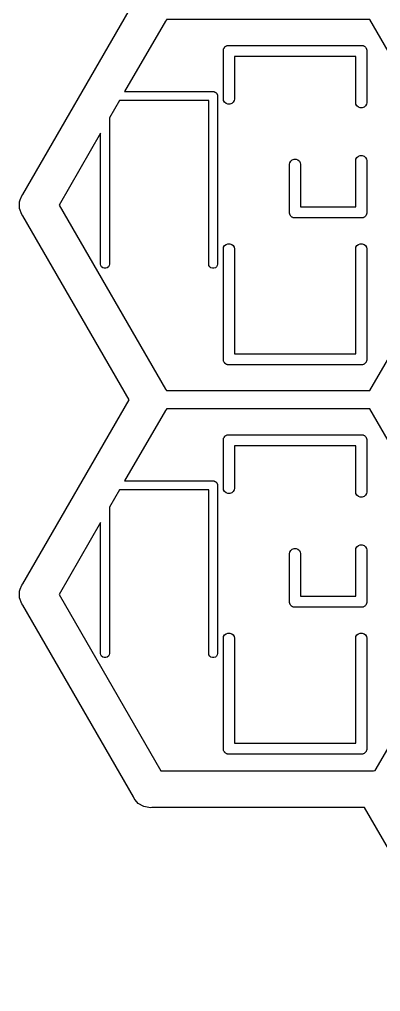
# Model space of a CAD drawing. Extents: x -0.7 to 56.4, y -0.3 to 45.3.
# Drawn here: x -0.75 to 4.16, y -0.11 to 13.13 of the extents above; entities that cross this region are included whole.
import ezdxf

# ---------------------------------------------------------------- set-up
doc = ezdxf.new("R2010")
doc.units = 0
doc.header["$MEASUREMENT"] = 0
doc.layers.add('BLACK', color=7, linetype='CONTINUOUS')

msp = doc.modelspace()

# ---------------------------------------------------------------- linework, layer by layer
at = {"layer": 'BLACK', "linetype": 'CONTINUOUS'}
for p, q in [((-0.70557, 10.7439), (0.7413, 13.25)), ((1.23555, 13.1061), (0.68068, 12.145)), ((1.24982, 13.1231), (1.23555, 13.1061)), ((1.25052, 13.125), (1.24982, 13.1231)), ((4.01777, 13.125), (1.25052, 13.125)), ((5.47557, 10.6), (4.01777, 13.125)), ((2.025, 12.7132), (2.02728, 12.7195)), ((2.025, 12.7066), (2.025, 12.7132)), ((2.025, 12.0434), (2.025, 12.7066)), ((2.025, 12.7066), (2.025, 12.7066)), ((2.02728, 12.7195), (2.02844, 12.726)), ((2.02844, 12.726), (2.03177, 12.7318)), ((2.03177, 12.7318), (2.03405, 12.7381)), ((2.03405, 12.7381), (2.03833, 12.7432)), ((2.03833, 12.7432), (2.04166, 12.749)), ((2.04166, 12.749), (2.04676, 12.7532)), ((2.04676, 12.7532), (2.05105, 12.7583)), ((2.05105, 12.7583), (2.05682, 12.7617)), ((2.05682, 12.7617), (2.06192, 12.766)), ((2.06192, 12.766), (2.06818, 12.7682)), ((2.06818, 12.7682), (2.07395, 12.7716)), ((2.07395, 12.7716), (2.08052, 12.7727)), ((2.08052, 12.7727), (2.08678, 12.775)), ((2.08678, 12.775), (2.09344, 12.775)), ((2.09344, 12.775), (2.09344, 12.775)), ((2.09344, 12.775), (3.90656, 12.775)), ((3.90656, 12.775), (3.91322, 12.775)), ((3.90656, 12.775), (3.90656, 12.775)), ((3.91322, 12.775), (3.91948, 12.7727)), ((3.91948, 12.7727), (3.92605, 12.7716)), ((3.92605, 12.7716), (3.93182, 12.7682)), ((3.93182, 12.7682), (3.93808, 12.766)), ((3.93808, 12.766), (3.94318, 12.7617)), ((3.94318, 12.7617), (3.94895, 12.7583)), ((3.94895, 12.7583), (3.95323, 12.7532)), ((3.95323, 12.7532), (3.95834, 12.749)), ((3.95834, 12.749), (3.96167, 12.7432)), ((3.96167, 12.7432), (3.96595, 12.7381)), ((3.96595, 12.7381), (3.96823, 12.7318)), ((3.96823, 12.7318), (3.97156, 12.726)), ((3.97156, 12.726), (3.97272, 12.7195)), ((3.97272, 12.7195), (3.975, 12.7132)), ((3.975, 12.7132), (3.975, 12.7066)), ((3.975, 12.7066), (3.975, 12.7066)), ((3.975, 12.7066), (3.975, 11.9934)), ((3.825, 12.625), (2.175, 12.625)), ((2.175, 12.625), (2.175, 12.0434)), ((3.825, 11.9934), (3.825, 12.625)), ((0.68068, 12.145), (1.89025, 12.145)), ((1.89025, 12.145), (1.89025, 12.145)), ((1.89025, 12.145), (1.89558, 12.145)), ((1.89558, 12.145), (1.90059, 12.1432)), ((1.90059, 12.1432), (1.90584, 12.1423)), ((1.90584, 12.1423), (1.91045, 12.1396)), ((1.91045, 12.1396), (1.91546, 12.1378)), ((1.91546, 12.1378), (1.91955, 12.1343)), ((1.91955, 12.1343), (1.92416, 12.1317)), ((1.92416, 12.1317), (1.92759, 12.1276)), ((1.92759, 12.1276), (1.93167, 12.1242)), ((1.93167, 12.1242), (1.93434, 12.1195)), ((1.93434, 12.1195), (1.93776, 12.1155)), ((1.93776, 12.1155), (1.93958, 12.1105)), ((1.93958, 12.1105), (1.94225, 12.1058)), ((1.94225, 12.1058), (1.94318, 12.1006)), ((1.94318, 12.1006), (1.945, 12.0956)), ((1.945, 12.0956), (1.945, 12.0903)), ((1.945, 12.0903), (1.945, 12.0902)), ((1.945, 12.0902), (1.945, 9.79475)), ((2.02844, 12.024), (2.025, 12.0434)), ((2.175, 12.0434), (2.17156, 12.024)), ((0.6114, 12.025), (0.475, 11.7888)), ((1.825, 12.025), (0.6114, 12.025)), ((1.825, 9.79476), (1.825, 12.025)), ((2.04166, 12.001), (2.02844, 12.024)), ((2.06192, 11.984), (2.04166, 12.001)), ((2.08678, 11.975), (2.06192, 11.984)), ((2.11322, 11.975), (2.08678, 11.975)), ((2.13808, 11.984), (2.11322, 11.975)), ((2.15834, 12.001), (2.13808, 11.984)), ((2.17156, 12.024), (2.15834, 12.001)), ((3.82844, 11.974), (3.825, 11.9934)), ((3.84166, 11.951), (3.82844, 11.974)), ((3.86192, 11.934), (3.84166, 11.951)), ((3.88678, 11.925), (3.86192, 11.934)), ((3.91322, 11.925), (3.88678, 11.925)), ((3.93808, 11.934), (3.91322, 11.925)), ((3.95834, 11.951), (3.93808, 11.934)), ((3.97156, 11.974), (3.95834, 11.951)), ((3.975, 11.9934), (3.97156, 11.974)), ((0.475, 11.7888), (0.475, 9.79475)), ((0.355, 11.5809), (-0.21133, 10.6)), ((0.355, 9.79475), (0.355, 11.5809)), ((3.82844, 11.226), (3.84166, 11.249)), ((3.84166, 11.249), (3.86192, 11.266)), ((3.86192, 11.266), (3.88678, 11.275)), ((3.88678, 11.275), (3.91322, 11.275)), ((3.91322, 11.275), (3.93808, 11.266)), ((3.93808, 11.266), (3.95834, 11.249)), ((3.95834, 11.249), (3.97156, 11.226)), ((2.925, 11.1566), (2.92844, 11.176)), ((2.925, 10.5132), (2.925, 11.1566)), ((2.92844, 11.176), (2.94166, 11.199)), ((2.94166, 11.199), (2.96192, 11.216)), ((2.96192, 11.216), (2.98678, 11.225)), ((2.98678, 11.225), (3.01322, 11.225)), ((3.01322, 11.225), (3.03808, 11.216)), ((3.03808, 11.216), (3.05834, 11.199)), ((3.05834, 11.199), (3.07156, 11.176)), ((3.07156, 11.176), (3.075, 11.1566)), ((3.075, 11.1566), (3.075, 10.575)), ((3.825, 11.2066), (3.82844, 11.226)), ((3.825, 10.575), (3.825, 11.2066)), ((3.97156, 11.226), (3.975, 11.2066)), ((3.975, 11.2066), (3.975, 10.4934)), ((-0.73985, 10.672), (-0.71984, 10.7269)), ((-0.71984, 10.7269), (-0.70557, 10.7439)), ((-0.75, 10.6441), (-0.73985, 10.672)), ((-0.75, 10.5559), (-0.75, 10.6441)), ((-0.21133, 10.6), (1.23555, 8.09393)), ((4.01777, 8.075), (5.47557, 10.6)), ((-0.71984, 10.4731), (-0.75, 10.5559)), ((-0.70557, 10.4561), (-0.71984, 10.4731)), ((0.7413, 7.95), (-0.70557, 10.4561)), ((2.925, 10.4868), (2.925, 10.5132)), ((2.92728, 10.4805), (2.925, 10.4868)), ((2.92844, 10.474), (2.92728, 10.4805)), ((2.93177, 10.4682), (2.92844, 10.474)), ((2.93405, 10.4619), (2.93177, 10.4682)), ((2.93833, 10.4568), (2.93405, 10.4619)), ((2.94166, 10.451), (2.93833, 10.4568)), ((3.075, 10.575), (3.825, 10.575)), ((3.96167, 10.4568), (3.95834, 10.451)), ((3.96595, 10.4619), (3.96167, 10.4568)), ((3.96823, 10.4682), (3.96595, 10.4619)), ((3.97156, 10.474), (3.96823, 10.4682)), ((3.97272, 10.4805), (3.97156, 10.474)), ((3.975, 10.4868), (3.97272, 10.4805)), ((3.975, 10.4934), (3.975, 10.4934)), ((3.975, 10.4934), (3.975, 10.4868)), ((2.94676, 10.4468), (2.94166, 10.451)), ((2.95105, 10.4417), (2.94676, 10.4468)), ((2.95682, 10.4383), (2.95105, 10.4417)), ((2.96192, 10.434), (2.95682, 10.4383)), ((2.96818, 10.4318), (2.96192, 10.434)), ((2.97395, 10.4284), (2.96818, 10.4318)), ((2.98052, 10.4273), (2.97395, 10.4284)), ((2.98678, 10.425), (2.98052, 10.4273)), ((2.99344, 10.425), (2.98678, 10.425)), ((3.90656, 10.425), (2.99344, 10.425)), ((2.99344, 10.425), (2.99344, 10.425)), ((3.91322, 10.425), (3.90656, 10.425)), ((3.90656, 10.425), (3.90656, 10.425)), ((3.91948, 10.4273), (3.91322, 10.425)), ((3.92605, 10.4284), (3.91948, 10.4273)), ((3.93182, 10.4318), (3.92605, 10.4284)), ((3.93808, 10.434), (3.93182, 10.4318)), ((3.94318, 10.4383), (3.93808, 10.434)), ((3.94895, 10.4417), (3.94318, 10.4383)), ((3.95323, 10.4468), (3.94895, 10.4417)), ((3.95834, 10.451), (3.95323, 10.4468)), ((2.04166, 10.049), (2.06192, 10.066)), ((2.06192, 10.066), (2.08678, 10.075)), ((2.08678, 10.075), (2.11322, 10.075)), ((2.11322, 10.075), (2.13808, 10.066)), ((2.13808, 10.066), (2.15834, 10.049)), ((3.84166, 10.049), (3.86192, 10.066)), ((3.86192, 10.066), (3.88678, 10.075)), ((3.88678, 10.075), (3.91322, 10.075)), ((3.91322, 10.075), (3.93808, 10.066)), ((3.93808, 10.066), (3.95834, 10.049)), ((2.025, 10.0066), (2.02844, 10.026)), ((2.025, 8.49345), (2.025, 10.0066)), ((2.02844, 10.026), (2.04166, 10.049)), ((2.15834, 10.049), (2.17156, 10.026)), ((2.17156, 10.026), (2.175, 10.0066)), ((2.175, 10.0066), (2.175, 8.575)), ((3.825, 10.0066), (3.82844, 10.026)), ((3.825, 8.575), (3.825, 10.0066)), ((3.82844, 10.026), (3.84166, 10.049)), ((3.95834, 10.049), (3.97156, 10.026)), ((3.97156, 10.026), (3.975, 10.0066)), ((3.975, 10.0066), (3.975, 8.49344)), ((0.35775, 9.77916), (0.355, 9.79475)), ((0.475, 9.79475), (0.47225, 9.77916)), ((1.82775, 9.77916), (1.825, 9.79476)), ((1.945, 9.79475), (1.94225, 9.77916)), ((0.36833, 9.76084), (0.35775, 9.77916)), ((0.38454, 9.74724), (0.36833, 9.76084)), ((0.40442, 9.74), (0.38454, 9.74724)), ((0.42558, 9.74), (0.40442, 9.74)), ((0.44546, 9.74724), (0.42558, 9.74)), ((0.46167, 9.76084), (0.44546, 9.74724)), ((0.47225, 9.77916), (0.46167, 9.76084)), ((1.83833, 9.76084), (1.82775, 9.77916)), ((1.85454, 9.74724), (1.83833, 9.76084)), ((1.87442, 9.74), (1.85454, 9.74724)), ((1.89558, 9.74), (1.87442, 9.74)), ((1.91546, 9.74724), (1.89558, 9.74)), ((1.93167, 9.76084), (1.91546, 9.74724)), ((1.94225, 9.77916), (1.93167, 9.76084)), ((2.025, 8.49344), (2.025, 8.49345)), ((2.025, 8.48678), (2.025, 8.49344)), ((2.02728, 8.48052), (2.025, 8.48678)), ((2.02844, 8.47396), (2.02728, 8.48052)), ((2.03177, 8.46819), (2.02844, 8.47396)), ((2.175, 8.575), (3.825, 8.575)), ((3.97156, 8.47395), (3.96823, 8.46818)), ((3.97272, 8.48052), (3.97156, 8.47395)), ((3.975, 8.48678), (3.97272, 8.48052)), ((3.975, 8.49344), (3.975, 8.49344)), ((3.975, 8.49344), (3.975, 8.48678)), ((2.03405, 8.46192), (2.03177, 8.46819)), ((2.03833, 8.45682), (2.03405, 8.46192)), ((2.04166, 8.45105), (2.03833, 8.45682)), ((2.04676, 8.44677), (2.04166, 8.45105)), ((2.05105, 8.44166), (2.04676, 8.44677)), ((2.05682, 8.43833), (2.05105, 8.44166)), ((2.06192, 8.43405), (2.05682, 8.43833)), ((2.06818, 8.43177), (2.06192, 8.43405)), ((2.07395, 8.42844), (2.06818, 8.43177)), ((2.08052, 8.42728), (2.07395, 8.42844)), ((2.08678, 8.425), (2.08052, 8.42728)), ((2.09344, 8.425), (2.08678, 8.425)), ((3.90656, 8.425), (2.09344, 8.425)), ((2.09344, 8.425), (2.09344, 8.425)), ((3.91322, 8.425), (3.90656, 8.425)), ((3.90656, 8.425), (3.90656, 8.425)), ((3.91948, 8.42728), (3.91322, 8.425)), ((3.92605, 8.42844), (3.91948, 8.42728)), ((3.93182, 8.43177), (3.92605, 8.42844)), ((3.93808, 8.43405), (3.93182, 8.43177)), ((3.94318, 8.43833), (3.93808, 8.43405)), ((3.94895, 8.44166), (3.94318, 8.43833)), ((3.95323, 8.44677), (3.94895, 8.44166)), ((3.95834, 8.45105), (3.95323, 8.44677)), ((3.96167, 8.45682), (3.95834, 8.45105)), ((3.96595, 8.46192), (3.96167, 8.45682)), ((3.96823, 8.46818), (3.96595, 8.46192)), ((1.23555, 8.09393), (1.24982, 8.07693)), ((1.24982, 8.07693), (1.25052, 8.075)), ((1.25052, 8.075), (4.01777, 8.075)), ((-0.70557, 5.44394), (0.7413, 7.95)), ((1.24982, 7.82307), (1.23555, 7.80607)), ((1.25052, 7.825), (1.24982, 7.82307)), ((4.01777, 7.825), (1.25052, 7.825)), ((5.47557, 5.3), (4.01777, 7.825)), ((1.23555, 7.80607), (0.68068, 6.845)), ((2.025, 7.41322), (2.02728, 7.41949)), ((2.025, 7.40656), (2.025, 7.41322)), ((2.02728, 7.41949), (2.02844, 7.42605)), ((2.02844, 7.42605), (2.03177, 7.43181)), ((2.03177, 7.43181), (2.03405, 7.43808)), ((2.03405, 7.43808), (2.03833, 7.44318)), ((2.03833, 7.44318), (2.04166, 7.44895)), ((2.04166, 7.44895), (2.04676, 7.45323)), ((2.04676, 7.45323), (2.05105, 7.45834)), ((2.05105, 7.45834), (2.05682, 7.46167)), ((2.05682, 7.46167), (2.06192, 7.46595)), ((2.06192, 7.46595), (2.06818, 7.46823)), ((2.06818, 7.46823), (2.07395, 7.47156)), ((2.07395, 7.47156), (2.08052, 7.47272)), ((2.08052, 7.47272), (2.08678, 7.475)), ((2.08678, 7.475), (2.09344, 7.475)), ((2.09344, 7.475), (2.09344, 7.475)), ((2.09344, 7.475), (3.90656, 7.475)), ((3.90656, 7.475), (3.91322, 7.475)), ((3.90656, 7.475), (3.90656, 7.475)), ((3.91322, 7.475), (3.91948, 7.47272)), ((3.91948, 7.47272), (3.92605, 7.47156)), ((3.92605, 7.47156), (3.93182, 7.46823)), ((3.93182, 7.46823), (3.93808, 7.46595)), ((3.93808, 7.46595), (3.94318, 7.46167)), ((3.94318, 7.46167), (3.94895, 7.45834)), ((3.94895, 7.45834), (3.95323, 7.45323)), ((3.95323, 7.45323), (3.95834, 7.44895)), ((3.95834, 7.44895), (3.96167, 7.44318)), ((3.96167, 7.44318), (3.96595, 7.43808)), ((3.96595, 7.43808), (3.96823, 7.43182)), ((3.96823, 7.43182), (3.97156, 7.42605)), ((3.97156, 7.42605), (3.97272, 7.41948)), ((3.97272, 7.41948), (3.975, 7.41322)), ((3.975, 7.41322), (3.975, 7.40656)), ((2.025, 7.40655), (2.025, 7.40656)), ((2.025, 6.74344), (2.025, 7.40655)), ((3.825, 7.325), (2.175, 7.325)), ((2.175, 7.325), (2.175, 6.74344)), ((3.825, 6.69344), (3.825, 7.325)), ((3.975, 7.40656), (3.975, 7.40656)), ((3.975, 7.40656), (3.975, 6.69344)), ((0.68068, 6.845), (1.89025, 6.845)), ((1.89025, 6.845), (1.89025, 6.845)), ((1.89025, 6.845), (1.89558, 6.845)), ((1.89558, 6.845), (1.90059, 6.84318)), ((1.90059, 6.84318), (1.90584, 6.84225)), ((1.90584, 6.84225), (1.91045, 6.83959)), ((1.91045, 6.83959), (1.91546, 6.83776)), ((1.91546, 6.83776), (1.91955, 6.83433)), ((1.91955, 6.83433), (1.92416, 6.83167)), ((1.92416, 6.83167), (1.92759, 6.82759)), ((1.92759, 6.82759), (1.93167, 6.82416)), ((1.93167, 6.82416), (1.93434, 6.81955)), ((1.93434, 6.81955), (1.93776, 6.81546)), ((1.93776, 6.81546), (1.93958, 6.81045)), ((1.93958, 6.81045), (1.94225, 6.80584)), ((1.94225, 6.80584), (1.94318, 6.80059)), ((1.94318, 6.80059), (1.945, 6.79558)), ((1.945, 6.79558), (1.945, 6.79025)), ((1.945, 6.79025), (1.945, 6.79025)), ((1.945, 6.79025), (1.945, 4.49475)), ((0.6114, 6.725), (0.475, 6.48875)), ((1.825, 6.725), (0.6114, 6.725)), ((1.825, 4.49475), (1.825, 6.725)), ((2.02844, 6.72395), (2.025, 6.74344)), ((2.04166, 6.70105), (2.02844, 6.72395)), ((2.06192, 6.68405), (2.04166, 6.70105)), ((2.08678, 6.675), (2.06192, 6.68405)), ((2.11322, 6.675), (2.08678, 6.675)), ((2.13808, 6.68405), (2.11322, 6.675)), ((2.15834, 6.70105), (2.13808, 6.68405)), ((2.17156, 6.72395), (2.15834, 6.70105)), ((2.175, 6.74344), (2.17156, 6.72395)), ((3.82844, 6.67395), (3.825, 6.69344)), ((3.84166, 6.65105), (3.82844, 6.67395)), ((3.86192, 6.63405), (3.84166, 6.65105)), ((3.88678, 6.625), (3.86192, 6.63405)), ((3.91322, 6.625), (3.88678, 6.625)), ((3.93808, 6.63405), (3.91322, 6.625)), ((3.95834, 6.65105), (3.93808, 6.63405)), ((3.97156, 6.67395), (3.95834, 6.65105)), ((3.975, 6.69344), (3.97156, 6.67395)), ((0.475, 6.48875), (0.475, 4.49475)), ((0.355, 6.2809), (-0.21133, 5.3)), ((0.355, 4.49475), (0.355, 6.2809)), ((3.84166, 5.94895), (3.86192, 5.96595)), ((3.86192, 5.96595), (3.88678, 5.975)), ((3.88678, 5.975), (3.91322, 5.975)), ((3.91322, 5.975), (3.93808, 5.96595)), ((3.93808, 5.96595), (3.95834, 5.94895)), ((2.925, 5.85656), (2.92844, 5.87605)), ((2.925, 5.21322), (2.925, 5.85656)), ((2.92844, 5.87605), (2.94166, 5.89895)), ((2.94166, 5.89895), (2.96192, 5.91595)), ((2.96192, 5.91595), (2.98678, 5.925)), ((2.98678, 5.925), (3.01322, 5.925)), ((3.01322, 5.925), (3.03808, 5.91595)), ((3.03808, 5.91595), (3.05834, 5.89895)), ((3.05834, 5.89895), (3.07156, 5.87605)), ((3.07156, 5.87605), (3.075, 5.85656)), ((3.075, 5.85656), (3.075, 5.275)), ((3.825, 5.90655), (3.82844, 5.92605)), ((3.825, 5.275), (3.825, 5.90655)), ((3.82844, 5.92605), (3.84166, 5.94895)), ((3.95834, 5.94895), (3.97156, 5.92605)), ((3.97156, 5.92605), (3.975, 5.90656)), ((3.975, 5.90656), (3.975, 5.19344)), ((-0.73985, 5.37197), (-0.71984, 5.42693)), ((-0.71984, 5.42693), (-0.70557, 5.44394)), ((-0.75, 5.34408), (-0.73985, 5.37197)), ((-0.75, 5.25592), (-0.75, 5.34408)), ((-0.21133, 5.3), (1.17431, 2.9)), ((4.09195, 2.9035), (5.47557, 5.3)), ((-0.71984, 5.17307), (-0.75, 5.25592)), ((-0.70557, 5.15606), (-0.71984, 5.17307)), ((2.925, 5.18678), (2.925, 5.21322)), ((2.92728, 5.18051), (2.925, 5.18678)), ((2.92844, 5.17395), (2.92728, 5.18051)), ((2.93177, 5.16819), (2.92844, 5.17395)), ((2.93405, 5.16192), (2.93177, 5.16819)), ((2.93833, 5.15681), (2.93405, 5.16192)), ((3.075, 5.275), (3.825, 5.275)), ((3.96595, 5.16192), (3.96167, 5.15682)), ((3.96823, 5.16818), (3.96595, 5.16192)), ((3.97156, 5.17395), (3.96823, 5.16818)), ((3.97272, 5.18051), (3.97156, 5.17395)), ((3.975, 5.18678), (3.97272, 5.18051)), ((3.975, 5.19344), (3.975, 5.19344)), ((3.975, 5.19344), (3.975, 5.18678)), ((0.80254, 2.54394), (-0.70557, 5.15606)), ((2.94166, 5.15105), (2.93833, 5.15681)), ((2.94676, 5.14677), (2.94166, 5.15105)), ((2.95105, 5.14166), (2.94676, 5.14677)), ((2.95682, 5.13833), (2.95105, 5.14166)), ((2.96192, 5.13405), (2.95682, 5.13833)), ((2.96818, 5.13177), (2.96192, 5.13405)), ((2.97395, 5.12844), (2.96818, 5.13177)), ((2.98052, 5.12728), (2.97395, 5.12844)), ((2.98678, 5.125), (2.98052, 5.12728)), ((2.99344, 5.125), (2.98678, 5.125)), ((3.90656, 5.125), (2.99344, 5.125)), ((2.99344, 5.125), (2.99344, 5.125)), ((3.91322, 5.125), (3.90656, 5.125)), ((3.90656, 5.125), (3.90656, 5.125)), ((3.91948, 5.12728), (3.91322, 5.125)), ((3.92605, 5.12844), (3.91948, 5.12728)), ((3.93182, 5.13177), (3.92605, 5.12844)), ((3.93808, 5.13405), (3.93182, 5.13177)), ((3.94318, 5.13833), (3.93808, 5.13405)), ((3.94895, 5.14166), (3.94318, 5.13833)), ((3.95323, 5.14676), (3.94895, 5.14166)), ((3.95834, 5.15105), (3.95323, 5.14676)), ((3.96167, 5.15682), (3.95834, 5.15105)), ((2.04166, 4.74895), (2.06192, 4.76595)), ((2.06192, 4.76595), (2.08678, 4.775)), ((2.08678, 4.775), (2.11322, 4.775)), ((2.11322, 4.775), (2.13808, 4.76595)), ((2.13808, 4.76595), (2.15834, 4.74895)), ((3.84166, 4.74895), (3.86192, 4.76595)), ((3.86192, 4.76595), (3.88678, 4.775)), ((3.88678, 4.775), (3.91322, 4.775)), ((3.91322, 4.775), (3.93808, 4.76595)), ((3.93808, 4.76595), (3.95834, 4.74895)), ((2.025, 4.70656), (2.02844, 4.72605)), ((2.025, 3.19345), (2.025, 4.70656)), ((2.02844, 4.72605), (2.04166, 4.74895)), ((2.15834, 4.74895), (2.17156, 4.72605)), ((2.17156, 4.72605), (2.175, 4.70656)), ((2.175, 4.70656), (2.175, 3.275)), ((3.825, 4.70656), (3.82844, 4.72605)), ((3.825, 3.275), (3.825, 4.70656)), ((3.82844, 4.72605), (3.84166, 4.74895)), ((3.95834, 4.74895), (3.97156, 4.72605)), ((3.97156, 4.72605), (3.975, 4.70656)), ((3.975, 4.70656), (3.975, 3.19344)), ((0.35775, 4.47916), (0.355, 4.49475)), ((0.36833, 4.46084), (0.35775, 4.47916)), ((0.38454, 4.44724), (0.36833, 4.46084)), ((0.40442, 4.44), (0.38454, 4.44724)), ((0.42558, 4.44), (0.40442, 4.44)), ((0.44546, 4.44724), (0.42558, 4.44)), ((0.46167, 4.46084), (0.44546, 4.44724)), ((0.47225, 4.47916), (0.46167, 4.46084)), ((0.475, 4.49475), (0.47225, 4.47916)), ((1.82775, 4.47916), (1.825, 4.49475)), ((1.83833, 4.46084), (1.82775, 4.47916)), ((1.85454, 4.44724), (1.83833, 4.46084)), ((1.87442, 4.44), (1.85454, 4.44724)), ((1.89558, 4.44), (1.87442, 4.44)), ((1.91546, 4.44724), (1.89558, 4.44)), ((1.93167, 4.46084), (1.91546, 4.44724)), ((1.94225, 4.47916), (1.93167, 4.46084)), ((1.945, 4.49475), (1.94225, 4.47916)), ((2.025, 3.19344), (2.025, 3.19345)), ((2.025, 3.18678), (2.025, 3.19344)), ((2.02728, 3.18051), (2.025, 3.18678)), ((2.02844, 3.17395), (2.02728, 3.18051)), ((2.175, 3.275), (3.825, 3.275)), ((3.97272, 3.18052), (3.97156, 3.17395)), ((3.975, 3.18678), (3.97272, 3.18052)), ((3.975, 3.19344), (3.975, 3.19344)), ((3.975, 3.19344), (3.975, 3.18678)), ((2.03177, 3.16819), (2.02844, 3.17395)), ((2.03405, 3.16192), (2.03177, 3.16819)), ((2.03833, 3.15682), (2.03405, 3.16192)), ((2.04166, 3.15105), (2.03833, 3.15682)), ((2.04676, 3.14677), (2.04166, 3.15105)), ((2.05105, 3.14166), (2.04676, 3.14677)), ((2.05682, 3.13833), (2.05105, 3.14166)), ((2.06192, 3.13405), (2.05682, 3.13833)), ((2.06818, 3.13177), (2.06192, 3.13405)), ((2.07395, 3.12844), (2.06818, 3.13177)), ((2.08052, 3.12728), (2.07395, 3.12844)), ((2.08678, 3.125), (2.08052, 3.12728)), ((2.09344, 3.125), (2.08678, 3.125)), ((3.90656, 3.125), (2.09344, 3.125)), ((2.09344, 3.125), (2.09344, 3.125)), ((3.91322, 3.125), (3.90656, 3.125)), ((3.90656, 3.125), (3.90656, 3.125)), ((3.91948, 3.12728), (3.91322, 3.125)), ((3.92605, 3.12844), (3.91948, 3.12728)), ((3.93182, 3.13177), (3.92605, 3.12844)), ((3.93808, 3.13405), (3.93182, 3.13177)), ((3.94318, 3.13833), (3.93808, 3.13405)), ((3.94895, 3.14166), (3.94318, 3.13833)), ((3.95323, 3.14677), (3.94895, 3.14166)), ((3.95834, 3.15105), (3.95323, 3.14677)), ((3.96167, 3.15682), (3.95834, 3.15105)), ((3.96595, 3.16192), (3.96167, 3.15682)), ((3.96823, 3.16818), (3.96595, 3.16192)), ((3.97156, 3.17395), (3.96823, 3.16818)), ((1.17431, 2.9), (4.06807, 2.9)), ((4.06807, 2.9), (4.08993, 2.90386)), ((4.08993, 2.90386), (4.09195, 2.9035)), ((0.81013, 2.52307), (0.80254, 2.54394)), ((0.8244, 2.50606), (0.81013, 2.52307)), ((0.82441, 2.50606), (0.8244, 2.50606)), ((0.8668, 2.45554), (0.82441, 2.50606)), ((0.94315, 2.41145), (0.8668, 2.45554)), ((0.8668, 2.45554), (0.8668, 2.45554)), ((1.00811, 2.4), (0.94315, 2.41145)), ((1.02998, 2.39615), (1.00811, 2.4)), ((1.00811, 2.4), (1.00811, 2.4)), ((1.05184, 2.4), (1.02998, 2.39615)), ((3.9456, 2.4), (1.05184, 2.4)), ((5.39247, -0.10606), (3.9456, 2.4))]:
    msp.add_line(p, q, dxfattribs=at)

doc.saveas('drawing.dxf')
